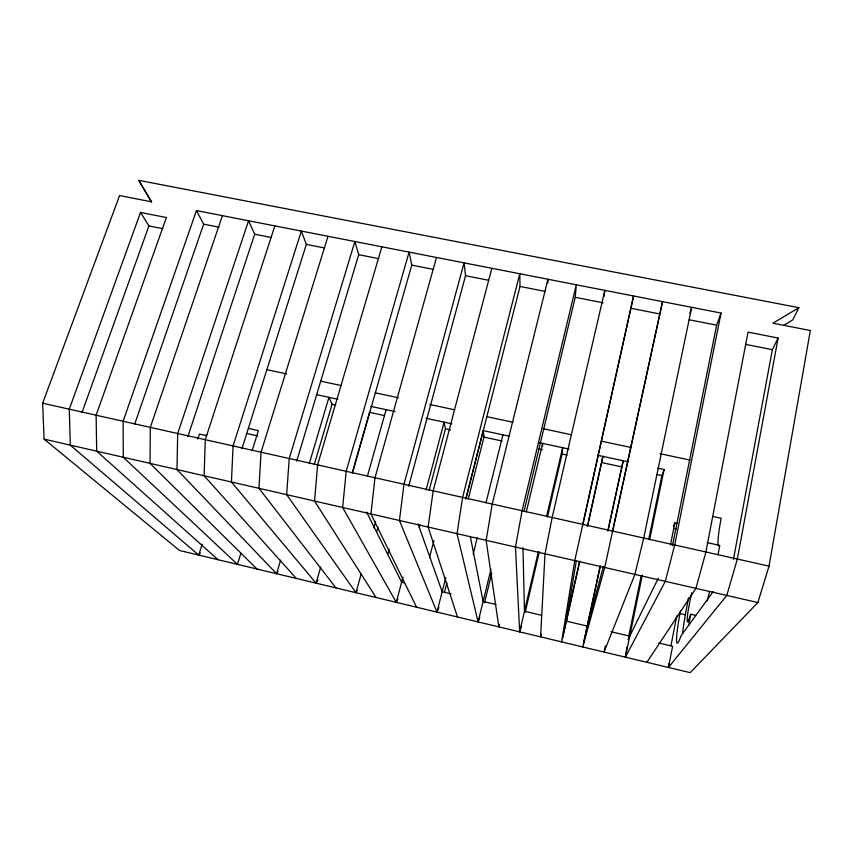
<?xml version="1.0" encoding="UTF-8"?>
<svg xmlns="http://www.w3.org/2000/svg" width="853" height="853" viewBox="0 0 853 853"><rect width="100%" height="100%" fill="white"/><g stroke="black" fill="none" stroke-linecap="round" stroke-linejoin="round"><path stroke-width="1.28" d="M542.561 445.938L542.647 443.4L526.28 511.939M547.829 283.036L547.957 279.251L492.234 504.059L486.146 540.333L498.834 626.88L499.442 624.311M547.391 517.131L562.106 453.999L562.639 447.708L546.581 516.491M524.137 510.851L575.253 297.324L576.297 284.795L522.089 510.755L515.468 547.05L519.658 631.87L521.407 625.857M646.873 662.301L695.941 588.367L705.9 551.998L748.049 332.116L778.117 338.044L737.344 559.046L726.799 595.426L668.464 667.462L668.827 663.623M603.999 296.588L604.841 290.372L552.158 517.504L545.003 553.81L540.589 636.871L541.175 634.28M240.845 553.341L237.465 564.366L123.28 457.261L123.12 421.265L196.457 210.584L721.041 313.062L674.691 544.992L665.308 581.351L625.398 657.162L626.912 647.107M565.646 624.78L576.351 560.752M769.022 566.147L810.35 330.516L772.903 323.202L798.898 307.688L138.783 180.346L151.429 201.798L119.58 195.572L42.65 403.213L44.089 439.124L179.514 550.494L690.173 672.654L757.89 602.549L769.022 566.147L42.65 403.213M682.592 633.235A45.038 4.02 -77.9 0 1 685.343 614.8L688.456 597.836M713.225 591.545L681.046 635.752A45.006 3.807 -77.9 0 1 679.937 613.542L680.427 610.929M733.452 559.408L772.349 349.687L778.117 338.044M718.087 554.45L719.783 545.419L707.041 542.572M587.589 526.162L602.922 456.398L587.333 526.44M582.642 525.384L633.587 295.98L574.751 560.624L561.626 641.904L579.539 561.455M688.584 625.452L690.749 614.245L695.621 615.376M668.464 667.462L672.601 646.275L658.697 642.991M670.938 645.657L676.781 615.802M672.463 545.632L716.637 325.164L721.041 313.062M670.437 545.014L674.872 522.921L677.335 523.465M583.537 643.258L600.203 565.87M628.576 636.967L641.211 575.796M648.738 539.363L661.917 475.59L664.103 469.576L657.695 468.201M625.398 657.162L642.352 574.975M649.602 539.842L664.103 469.576M605.331 645.892L604.031 652.055L634.909 574.389L643.716 538.04L691.687 307.336L689.821 313.424M612.358 532.101L662.536 301.642L604.724 567.48L582.77 646.969L600.309 566.221M607.837 530.705L623.212 460.769L607.944 531.067M566.509 620.888L579.795 561.199M519.658 631.87L538.403 551.539M525.16 612.465L539.277 551.912M562.49 638.236L565.07 627.232M465.845 499.09L520.021 286.448L519.797 273.76L462.603 497.416L457.037 533.669L478.106 621.933L490.976 569.239M484.515 602.826L491.744 573.163M473.159 554.237L477.317 537.55M485.965 502.886L502.939 434.849M408.683 486.221L465.535 275.722L464.064 262.863L403.981 484.269L399.428 520.479L436.992 612.091L445.778 577.588M466.154 497.64L483.235 430.594L509.124 436.182M444.605 591.993L446.897 582.951M468.222 499.058L483.971 437.099L483.235 430.594M429.539 557.414L433.878 540.717M491.84 268.29L433.185 490.816L428.131 527.047L457.496 616.996M352.321 473.532L411.775 265.134L409.088 252.125L346.19 471.304L342.639 507.482L396.282 602.357L402.989 577.065M426.095 490.017L444.104 422.16L445.469 428.771L429.187 490.283M419.345 527.453L420.028 524.894M387.784 554.279L389.171 549.129M586.331 629.685L603.412 566.499M296.748 461.015L358.718 254.695L354.859 241.538L289.231 458.53L286.651 494.655L355.978 592.707L361.16 573.941M373.881 527.847L375.651 521.439M376.621 532.144L378.028 527.015M436.491 257.478L374.979 477.765L370.938 513.954L416.584 607.208M367.44 476.059L386.11 409.664M352.801 470.952L369.52 412.34L384.607 415.603M241.943 448.667L306.355 244.384L301.354 231.078L233.082 445.927L231.43 482.02L316.079 583.164L320.707 567.021M314.362 464.203L332.084 404.247L328.949 397.349L309.287 463.563M381.888 246.816L317.615 464.896L314.544 501.042L376.077 597.516M690.749 614.245L688.062 621.442A22.509 2.005 -77.9 0 1 691.804 592.856M187.895 436.501L254.674 234.202L248.554 220.767L177.712 433.516L176.976 469.555L276.575 573.717L280.605 560.154M328.01 236.292L261.061 452.207L258.939 488.321L335.975 587.93M252.104 450.768L258.395 430.605L248.372 428.387M218.048 559.717L96.698 451.173L96.112 415.208L166.399 217.536L140.532 212.44L69.285 409.195L70.309 445.127L198.738 555.1L202.204 544.161M274.858 225.906L205.296 439.7L204.112 475.761L296.279 578.43M197.757 439.092L199.41 434.049L206.735 435.691M222.42 215.66L150.32 427.364L150.032 463.382L256.966 569.026M134.571 424.485L203.654 224.158L196.457 210.584M478.106 621.933L479.759 617.209M81.973 412.66L148.912 225.928L140.532 212.44M436.992 612.091L438.879 607.453M673.433 526.056L674.872 522.921M396.282 602.357L397.882 598.934M628.043 639.569L658.324 578.174M798.898 307.688L792.682 319.95L783.854 325.238M355.978 592.707L357.162 590.479M316.079 583.164L318.03 579.869M276.575 573.717L277.982 571.563M198.738 555.1L200.359 553.011M203.654 224.158L218.912 227.165M254.674 234.202L271.414 237.497M306.355 244.384L324.62 247.978M358.718 254.695L378.86 258.662M411.775 265.134L433.463 269.409M465.535 275.722L488.812 280.306M520.021 286.448L545.046 291.374M575.253 297.324L603.146 302.815M631.231 308.349L659.497 313.915M689.277 319.779L716.637 325.164M148.912 225.928L162.848 228.689M745.543 344.367L772.349 349.687M267.192 369.733L286.704 373.902M320.525 381.131L341.339 385.577M375.16 392.806L398.575 397.807M429.795 404.482L454.51 409.771M487.031 416.712L513.048 422.278M542.966 428.675L571.585 434.785M601.504 441.182L631.423 447.58M660.041 453.689L689.96 460.087M316.367 394.63L337.799 399.257M370.799 406.369L395.088 411.604M425.978 418.258L451.909 423.845M538.915 442.6L568.919 449.062M597.878 455.31L628.32 461.868M332.084 404.247L335.826 405.047M445.469 428.771L450.587 429.88M483.971 437.099L502.076 441.012M538.765 448.945L542.433 449.744M562.106 453.999L567.053 455.065M601.749 462.571L621.709 466.89M656.874 474.492L661.917 475.59M712.564 516.374L721.158 518.272L719.9 525.235A38.46 3.902 -77.5 0 0 718.631 545.941M246.613 433.452L257.723 435.915M673.763 528.423L676.333 528.999M44.089 439.124L757.89 602.549M679.937 613.542L685.343 614.8M404.162 582.78L401.635 582.183L366.555 512.024M451.098 593.88L442.163 591.769L418.098 524.009M495.998 604.5L483.107 601.45L470.334 536.644M541.634 615.301L524.467 611.238L522.964 547.722M566.253 621.123L587.301 626.102M610.972 631.7L629.738 636.135M138.783 180.346L151.706 202.161M207.567 434.188A41.243 13.989 -77.8 0 1 205.541 435.393M707.276 601.088A22.551 2.335 -78 0 1 709.653 591.566"/></g></svg>
